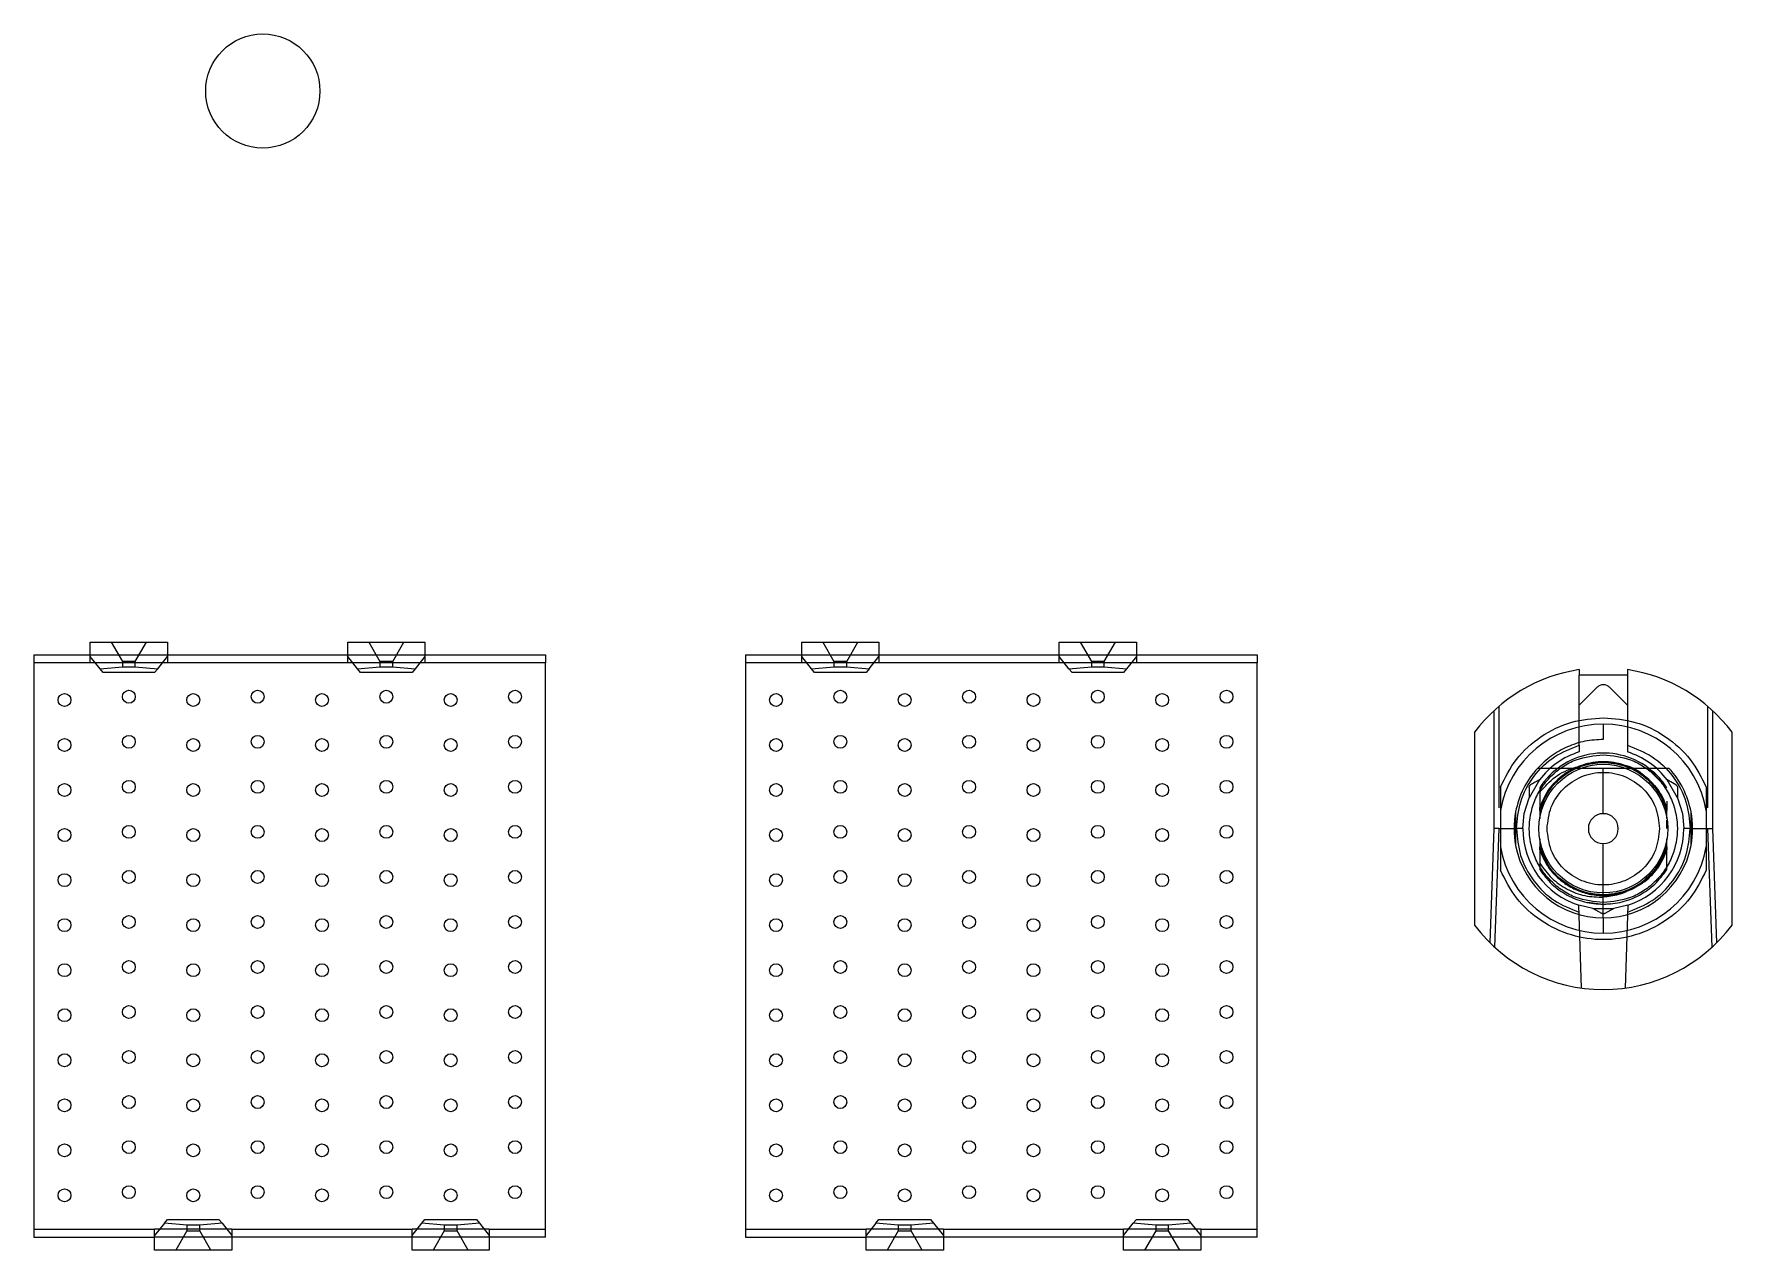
# Model space of a CAD drawing. Header units: millimetres. Extents: x -84 to 500, y -79 to 331.
# Drawn here: x 83.1 to 135.8, y 45.3 to 83.1 of the extents above; entities that cross this region are included whole.
import ezdxf
from ezdxf.lldxf.tags import DXFTag

# ---------------------------------------------------------------- set-up
doc = ezdxf.new("R2010")
doc.units = ezdxf.units.MM
tags = doc.linetypes.add('HIDDEN', pattern=[1.905, 1.27, -0.635]).pattern_tags.tags
tags[6:7] = [DXFTag(74, 4), DXFTag(75, 0), DXFTag(340, '0'), DXFTag(46, 1.0), DXFTag(50, 0.0), DXFTag(44, 0.0), DXFTag(45, 0.0)]
tags[4:5] = [DXFTag(74, 4), DXFTag(75, 0), DXFTag(340, '0'), DXFTag(46, 1.0), DXFTag(50, 0.0), DXFTag(44, 0.0), DXFTag(45, 0.0)]

msp = doc.modelspace()

# ---------------------------------------------------------------- linework, layer by layer
at = {"color": 7, "linetype": 'Continuous', "lineweight": 15}
for p, q in [((84.808, 63.77), (84.808, 64.22)), ((84.808, 64.22), (85.462, 64.22)), ((85.462, 64.22), (85.808, 63.62)), ((85.462, 64.22), (86.554, 64.22)), ((86.208, 63.62), (86.554, 64.22)), ((86.554, 64.22), (87.208, 64.22)), ((87.208, 64.22), (87.208, 63.77)), ((92.808, 63.77), (92.808, 64.22)), ((92.808, 64.22), (93.462, 64.22)), ((93.462, 64.22), (93.808, 63.62)), ((93.462, 64.22), (94.554, 64.22)), ((94.208, 63.62), (94.554, 64.22)), ((94.554, 64.22), (95.208, 64.22)), ((95.208, 64.22), (95.208, 63.77)), ((106.918, 63.77), (106.918, 64.22)), ((106.918, 64.22), (107.572, 64.22)), ((107.572, 64.22), (107.918, 63.62)), ((107.572, 64.22), (108.664, 64.22)), ((108.318, 63.62), (108.664, 64.22)), ((108.664, 64.22), (109.318, 64.22)), ((109.318, 64.22), (109.318, 63.77)), ((114.918, 63.77), (114.918, 64.22)), ((114.918, 64.22), (115.572, 64.22)), ((115.572, 64.22), (115.918, 63.62)), ((115.572, 64.22), (116.664, 64.22)), ((116.318, 63.62), (116.664, 64.22)), ((116.664, 64.22), (117.318, 64.22)), ((117.318, 64.22), (117.318, 63.77)), ((83.058, 63.82), (84.808, 63.82)), ((83.058, 63.82), (83.058, 63.57)), ((83.058, 63.57), (83.058, 45.97)), ((84.808, 63.57), (83.058, 63.57)), ((85.113, 63.389), (84.808, 63.77)), ((84.808, 63.57), (84.808, 63.77)), ((85.113, 63.389), (85.808, 63.45)), ((85.208, 63.27), (85.113, 63.389)), ((86.208, 63.62), (85.808, 63.62)), ((85.808, 63.62), (85.808, 63.45)), ((85.808, 63.45), (86.208, 63.45)), ((86.208, 63.45), (86.208, 63.62)), ((86.208, 63.45), (86.903, 63.389)), ((86.903, 63.389), (86.808, 63.27)), ((86.903, 63.389), (87.208, 63.77)), ((87.208, 63.82), (92.808, 63.82)), ((87.208, 63.77), (87.208, 63.57)), ((92.808, 63.57), (87.208, 63.57)), ((93.113, 63.389), (92.808, 63.77)), ((92.808, 63.57), (92.808, 63.77)), ((93.113, 63.389), (93.808, 63.45)), ((93.208, 63.27), (93.113, 63.389)), ((94.208, 63.62), (93.808, 63.62)), ((93.808, 63.62), (93.808, 63.45)), ((93.808, 63.45), (94.208, 63.45)), ((94.208, 63.45), (94.208, 63.62)), ((94.208, 63.45), (94.903, 63.389)), ((94.903, 63.389), (94.808, 63.27)), ((95.208, 63.77), (94.903, 63.389)), ((95.208, 63.82), (98.958, 63.82)), ((95.208, 63.77), (95.208, 63.57)), ((98.958, 63.57), (95.208, 63.57)), ((98.958, 63.82), (98.958, 63.57)), ((98.958, 45.97), (98.958, 63.57)), ((105.168, 63.82), (106.918, 63.82)), ((105.168, 63.82), (105.168, 63.57)), ((105.168, 63.57), (105.168, 45.97)), ((106.918, 63.57), (105.168, 63.57)), ((107.223, 63.389), (106.918, 63.77)), ((106.918, 63.57), (106.918, 63.77)), ((107.223, 63.389), (107.918, 63.45)), ((107.318, 63.27), (107.223, 63.389)), ((108.318, 63.62), (107.918, 63.62)), ((107.918, 63.62), (107.918, 63.45)), ((107.918, 63.45), (108.318, 63.45)), ((108.318, 63.45), (108.318, 63.62)), ((108.318, 63.45), (109.013, 63.389)), ((109.013, 63.389), (108.918, 63.27)), ((109.013, 63.389), (109.318, 63.77)), ((109.318, 63.82), (114.918, 63.82)), ((109.318, 63.77), (109.318, 63.57)), ((114.918, 63.57), (109.318, 63.57)), ((115.223, 63.389), (114.918, 63.77)), ((114.918, 63.57), (114.918, 63.77)), ((115.223, 63.389), (115.918, 63.45)), ((115.318, 63.27), (115.223, 63.389)), ((116.318, 63.62), (115.918, 63.62)), ((115.918, 63.62), (115.918, 63.45)), ((115.918, 63.45), (116.318, 63.45)), ((116.318, 63.45), (116.318, 63.62)), ((116.318, 63.45), (117.013, 63.389)), ((117.013, 63.389), (116.918, 63.27)), ((117.318, 63.77), (117.013, 63.389)), ((117.318, 63.82), (121.068, 63.82)), ((117.318, 63.77), (117.318, 63.57)), ((121.068, 63.57), (117.318, 63.57)), ((121.068, 63.82), (121.068, 63.57)), ((121.068, 45.97), (121.068, 63.57)), ((131.078, 63.363), (131.078, 63.195)), ((132.578, 63.363), (132.578, 63.195)), ((86.808, 63.27), (85.208, 63.27)), ((94.808, 63.27), (93.208, 63.27)), ((108.918, 63.27), (107.318, 63.27)), ((116.918, 63.27), (115.318, 63.27)), ((132.578, 63.195), (131.078, 63.195)), ((127.828, 61.42), (127.828, 55.42)), ((131.828, 61.67), (131.828, 61.195)), ((135.828, 55.42), (135.828, 61.42)), ((131.828, 58.885), (131.828, 60.295)), ((131.828, 55.645), (131.828, 57.955)), ((131.828, 55.645), (131.828, 55.17)), ((83.058, 45.97), (86.808, 45.97)), ((83.058, 45.97), (83.058, 45.72)), ((87.113, 46.151), (86.808, 45.77)), ((86.808, 45.77), (86.808, 45.97)), ((87.113, 46.151), (87.208, 46.27)), ((87.808, 46.09), (87.113, 46.151)), ((87.208, 46.27), (88.808, 46.27)), ((87.808, 45.92), (87.462, 45.32)), ((88.208, 46.09), (87.808, 46.09)), ((87.808, 46.09), (87.808, 45.92)), ((87.808, 45.92), (88.208, 45.92)), ((88.903, 46.151), (88.208, 46.09)), ((88.208, 45.92), (88.208, 46.09)), ((88.554, 45.32), (88.208, 45.92)), ((88.808, 46.27), (88.903, 46.151)), ((88.903, 46.151), (89.208, 45.77)), ((89.208, 45.97), (94.808, 45.97)), ((89.208, 45.97), (89.208, 45.77)), ((94.808, 45.77), (95.112, 46.151)), ((94.808, 45.77), (94.808, 45.97)), ((95.112, 46.151), (95.208, 46.27)), ((95.808, 46.09), (95.112, 46.151)), ((95.208, 46.27), (96.808, 46.27)), ((95.808, 45.92), (95.462, 45.32)), ((96.208, 46.09), (95.808, 46.09)), ((95.808, 46.09), (95.808, 45.92)), ((95.808, 45.92), (96.208, 45.92)), ((96.904, 46.151), (96.208, 46.09)), ((96.208, 45.92), (96.208, 46.09)), ((96.554, 45.32), (96.208, 45.92)), ((96.808, 46.27), (96.904, 46.151)), ((96.904, 46.151), (97.208, 45.77)), ((97.208, 45.97), (98.958, 45.97)), ((97.208, 45.97), (97.208, 45.77)), ((98.958, 45.72), (98.958, 45.97)), ((105.168, 45.97), (108.918, 45.97)), ((105.168, 45.97), (105.168, 45.72)), ((109.223, 46.151), (108.918, 45.77)), ((108.918, 45.77), (108.918, 45.97)), ((109.223, 46.151), (109.318, 46.27)), ((109.918, 46.09), (109.223, 46.151)), ((109.318, 46.27), (110.918, 46.27)), ((109.918, 45.92), (109.572, 45.32)), ((109.918, 46.09), (109.918, 45.92)), ((110.318, 46.09), (109.918, 46.09)), ((109.918, 45.92), (110.318, 45.92)), ((111.013, 46.151), (110.318, 46.09)), ((110.318, 45.92), (110.318, 46.09)), ((110.664, 45.32), (110.318, 45.92)), ((110.918, 46.27), (111.013, 46.151)), ((111.013, 46.151), (111.318, 45.77)), ((111.318, 45.97), (116.918, 45.97)), ((111.318, 45.97), (111.318, 45.77)), ((116.918, 45.77), (117.222, 46.151)), ((116.918, 45.77), (116.918, 45.97)), ((117.222, 46.151), (117.318, 46.27)), ((117.918, 46.09), (117.222, 46.151)), ((117.318, 46.27), (118.918, 46.27)), ((117.918, 45.92), (117.572, 45.32)), ((117.918, 46.09), (117.918, 45.92)), ((118.318, 46.09), (117.918, 46.09)), ((117.918, 45.92), (118.318, 45.92)), ((119.014, 46.151), (118.318, 46.09)), ((118.318, 45.92), (118.318, 46.09)), ((118.664, 45.32), (118.318, 45.92)), ((118.918, 46.27), (119.014, 46.151)), ((119.014, 46.151), (119.318, 45.77)), ((119.318, 45.97), (121.068, 45.97)), ((119.318, 45.97), (119.318, 45.77)), ((121.068, 45.72), (121.068, 45.97)), ((83.058, 45.72), (86.808, 45.72)), ((86.808, 45.32), (86.808, 45.77)), ((89.208, 45.77), (89.208, 45.32)), ((94.808, 45.72), (89.208, 45.72)), ((94.808, 45.32), (94.808, 45.77)), ((97.208, 45.77), (97.208, 45.32)), ((98.958, 45.72), (97.208, 45.72)), ((105.168, 45.72), (108.918, 45.72)), ((108.918, 45.32), (108.918, 45.77)), ((111.318, 45.77), (111.318, 45.32)), ((116.918, 45.72), (111.318, 45.72)), ((116.918, 45.32), (116.918, 45.77)), ((119.318, 45.77), (119.318, 45.32)), ((121.068, 45.72), (119.318, 45.72)), ((87.462, 45.32), (86.808, 45.32)), ((88.554, 45.32), (87.462, 45.32)), ((89.208, 45.32), (88.554, 45.32)), ((95.462, 45.32), (94.808, 45.32)), ((96.554, 45.32), (95.462, 45.32)), ((97.208, 45.32), (96.554, 45.32)), ((109.572, 45.32), (108.918, 45.32)), ((110.664, 45.32), (109.572, 45.32)), ((111.318, 45.32), (110.664, 45.32)), ((117.572, 45.32), (116.918, 45.32)), ((118.664, 45.32), (117.572, 45.32)), ((119.318, 45.32), (118.664, 45.32))]:
    msp.add_line(p, q, dxfattribs=at)
at = {"color": 7, "linetype": 'HIDDEN', "lineweight": 0}
for p, q in [((84.808, 63.82), (87.208, 63.82)), ((87.208, 63.57), (84.808, 63.57)), ((92.808, 63.82), (95.208, 63.82)), ((95.208, 63.57), (92.808, 63.57)), ((106.918, 63.82), (109.318, 63.82)), ((109.318, 63.57), (106.918, 63.57)), ((114.918, 63.82), (117.318, 63.82)), ((117.318, 63.57), (114.918, 63.57)), ((131.078, 61.014), (131.078, 63.195)), ((131.078, 62.255), (131.651, 62.828)), ((132.005, 62.828), (132.578, 62.255)), ((132.578, 63.195), (132.578, 61.014)), ((128.434, 58.42), (128.434, 62.091)), ((128.578, 62.22), (128.578, 59.07)), ((135.078, 59.07), (135.078, 62.22)), ((135.222, 62.091), (135.222, 58.42)), ((133.226, 60.309), (133.803, 59.694)), ((129.842, 59.939), (129.52, 59.38)), ((129.853, 59.694), (129.853, 58.735)), ((133.509, 59.643), (133.803, 59.071)), ((133.509, 59.643), (133.803, 59.071)), ((134.136, 59.38), (133.814, 59.939)), ((129.853, 59.421), (129.853, 59.071)), ((130.015, 59.386), (129.853, 59.071)), ((129.853, 58.986), (130.001, 59.299)), ((133.643, 59.325), (133.803, 58.986)), ((133.803, 59.071), (133.679, 59.312)), ((133.803, 59.273), (133.803, 59.071)), ((133.803, 58.735), (133.803, 58.986)), ((133.803, 58.42), (133.803, 58.688)), ((128.31, 54.867), (128.434, 58.42)), ((128.578, 58.42), (128.434, 58.42)), ((128.578, 58.42), (128.449, 54.734)), ((128.578, 58.42), (129.128, 58.42)), ((129.328, 58.42), (129.128, 58.42)), ((129.853, 58.105), (129.853, 57.347)), ((133.803, 57.854), (133.803, 58.105)), ((134.528, 58.42), (134.328, 58.42)), ((134.528, 58.42), (135.078, 58.42)), ((135.207, 54.734), (135.078, 58.42)), ((135.078, 58.42), (135.222, 58.42)), ((135.222, 58.42), (135.346, 54.867)), ((130.115, 57.297), (129.853, 57.854)), ((130.115, 57.297), (129.853, 57.854)), ((129.853, 57.769), (129.853, 57.146)), ((129.853, 57.769), (130.06, 57.366)), ((133.803, 57.854), (133.442, 57.149)), ((133.803, 57.769), (133.539, 57.255)), ((133.539, 57.255), (133.803, 57.769)), ((133.803, 57.769), (133.539, 57.255)), ((133.803, 57.854), (133.552, 57.322)), ((133.803, 57.854), (133.552, 57.322)), ((133.573, 57.322), (133.803, 57.769)), ((133.803, 57.146), (133.803, 57.769)), ((134.553, 57.896), (134.553, 57.896)), ((129.853, 57.146), (130.082, 56.873)), ((133.597, 56.901), (133.803, 57.146)), ((131.153, 53.466), (131.063, 56.04)), ((131.505, 55.941), (131.063, 56.04)), ((131.339, 56.131), (131.828, 56.07)), ((131.778, 55.783), (131.505, 55.941)), ((131.505, 55.941), (132.151, 55.941)), ((131.828, 56.07), (132.051, 56.098)), ((132.151, 55.941), (131.878, 55.783)), ((132.593, 56.04), (132.151, 55.941)), ((132.593, 56.04), (132.503, 53.466)), ((89.208, 45.97), (86.808, 45.97)), ((97.208, 45.97), (94.808, 45.97)), ((111.318, 45.97), (108.918, 45.97)), ((119.318, 45.97), (116.918, 45.97)), ((89.208, 45.72), (86.808, 45.72)), ((97.208, 45.72), (94.808, 45.72)), ((111.318, 45.72), (108.918, 45.72)), ((119.318, 45.72), (116.918, 45.72))]:
    msp.add_line(p, q, dxfattribs=at)
at = {"color": 7, "linetype": 'HIDDEN', "lineweight": 0, "flags": 128}
for points in [[(131.052, 60.349), (131.081, 60.353), (131.089, 60.353), (131.091, 60.353), (131.092, 60.352), (131.092, 60.352), (131.092, 60.352), (131.092, 60.352), (131.092, 60.352), (131.092, 60.352), (131.092, 60.352), (131.092, 60.352), (131.092, 60.352), (131.092, 60.353), (131.092, 60.353), (131.092, 60.353), (131.092, 60.353), (131.092, 60.353), (131.092, 60.353), (131.092, 60.353), (131.092, 60.352), (131.092, 60.352), (131.092, 60.352), (131.092, 60.352), (131.092, 60.352), (131.092, 60.352), (131.092, 60.352), (131.092, 60.352), (131.092, 60.352), (131.092, 60.351), (131.092, 60.351), (131.089, 60.348), (130.959, 60.284), (130.796, 60.197)], [(129.853, 59.694), (129.853, 59.694)], [(129.853, 59.694), (129.853, 59.694)], [(129.853, 59.694), (129.853, 59.694)], [(129.853, 59.694), (129.853, 59.694)], [(129.853, 59.694), (129.853, 59.694)], [(129.853, 59.694), (129.853, 59.694)], [(129.853, 59.694), (129.853, 59.694)], [(129.853, 59.694), (129.853, 59.694)], [(133.803, 59.694), (133.803, 59.694)], [(129.328, 58.42), (129.372, 58.886), (129.52, 59.38)], [(134.136, 59.38), (134.284, 58.886), (134.328, 58.42)], [(129.853, 58.735), (129.853, 58.735)], [(133.803, 58.986), (133.803, 58.986)], [(133.803, 58.986), (133.803, 58.986)], [(133.803, 58.986), (133.803, 58.986)], [(133.803, 58.986), (133.803, 58.986)], [(133.803, 58.986), (133.803, 58.986)], [(129.853, 58.105), (129.853, 58.105)], [(133.803, 57.854), (133.803, 57.854)], [(133.803, 57.854), (133.803, 57.854)], [(133.803, 57.854), (133.803, 57.854)], [(133.803, 57.854), (133.803, 57.854)], [(133.803, 57.854), (133.803, 57.854)], [(133.803, 57.854), (133.803, 57.854)], [(133.803, 57.854), (133.803, 57.854)], [(133.803, 57.854), (133.803, 57.854)], [(129.853, 57.146), (129.853, 57.146)], [(129.853, 57.146), (129.853, 57.146)], [(129.853, 57.146), (129.853, 57.146)], [(129.853, 57.146), (129.853, 57.146)], [(129.853, 57.146), (129.853, 57.146)], [(129.853, 57.146), (129.853, 57.146)], [(129.853, 57.146), (129.853, 57.146)], [(130.049, 57.393), (130.049, 57.393)], [(133.803, 57.146), (133.803, 57.146)], [(130.801, 56.641), (130.801, 56.641)]]:
    msp.add_lwpolyline(points, dxfattribs=at)
at = {"color": 7, "linetype": 'Continuous', "lineweight": 15}
msp.add_circle((90.17, 81.35), 1.775, dxfattribs=at)
at = {"color": 7, "linetype": 'HIDDEN', "lineweight": 0}
for centre, radius in [((84.008, 62.42), 0.2), ((86.008, 62.52), 0.2), ((88.008, 62.42), 0.2), ((90.008, 62.52), 0.2), ((92.008, 62.42), 0.2), ((94.008, 62.52), 0.2), ((96.008, 62.42), 0.2), ((98.008, 62.52), 0.2), ((106.118, 62.42), 0.2), ((108.118, 62.52), 0.2), ((110.118, 62.42), 0.2), ((112.118, 62.52), 0.2), ((114.118, 62.42), 0.2), ((116.118, 62.52), 0.2), ((118.118, 62.42), 0.2), ((120.118, 62.52), 0.2), ((84.008, 61.02), 0.2), ((86.008, 61.12), 0.2), ((88.008, 61.02), 0.2), ((90.008, 61.12), 0.2), ((92.008, 61.02), 0.2), ((94.008, 61.12), 0.2), ((96.008, 61.02), 0.2), ((98.008, 61.12), 0.2), ((106.118, 61.02), 0.2), ((108.118, 61.12), 0.2), ((110.118, 61.02), 0.2), ((112.118, 61.12), 0.2), ((114.118, 61.02), 0.2), ((116.118, 61.12), 0.2), ((118.118, 61.02), 0.2), ((120.118, 61.12), 0.2), ((131.828, 58.42), 2), ((84.008, 59.62), 0.2), ((86.008, 59.72), 0.2), ((88.008, 59.62), 0.2), ((90.008, 59.72), 0.2), ((92.008, 59.62), 0.2), ((94.008, 59.72), 0.2), ((96.008, 59.62), 0.2), ((98.008, 59.72), 0.2), ((106.118, 59.62), 0.2), ((108.118, 59.72), 0.2), ((110.118, 59.62), 0.2), ((112.118, 59.72), 0.2), ((114.118, 59.62), 0.2), ((116.118, 59.72), 0.2), ((118.118, 59.62), 0.2), ((120.118, 59.72), 0.2), ((84.008, 58.22), 0.2), ((86.008, 58.32), 0.2), ((88.008, 58.22), 0.2), ((90.008, 58.32), 0.2), ((92.008, 58.22), 0.2), ((94.008, 58.32), 0.2), ((96.008, 58.22), 0.2), ((98.008, 58.32), 0.2), ((106.118, 58.22), 0.2), ((108.118, 58.32), 0.2), ((110.118, 58.22), 0.2), ((112.118, 58.32), 0.2), ((114.118, 58.22), 0.2), ((116.118, 58.32), 0.2), ((118.118, 58.22), 0.2), ((120.118, 58.32), 0.2), ((84.008, 56.82), 0.2), ((86.008, 56.92), 0.2), ((88.008, 56.82), 0.2), ((90.008, 56.92), 0.2), ((92.008, 56.82), 0.2), ((94.008, 56.92), 0.2), ((96.008, 56.82), 0.2), ((98.008, 56.92), 0.2), ((106.118, 56.82), 0.2), ((108.118, 56.92), 0.2), ((110.118, 56.82), 0.2), ((112.118, 56.92), 0.2), ((114.118, 56.82), 0.2), ((116.118, 56.92), 0.2), ((118.118, 56.82), 0.2), ((120.118, 56.92), 0.2), ((84.008, 55.42), 0.2), ((86.008, 55.52), 0.2), ((88.008, 55.42), 0.2), ((90.008, 55.52), 0.2), ((92.008, 55.42), 0.2), ((94.008, 55.52), 0.2), ((96.008, 55.42), 0.2), ((98.008, 55.52), 0.2), ((106.118, 55.42), 0.2), ((108.118, 55.52), 0.2), ((110.118, 55.42), 0.2), ((112.118, 55.52), 0.2), ((114.118, 55.42), 0.2), ((116.118, 55.52), 0.2), ((118.118, 55.42), 0.2), ((120.118, 55.52), 0.2), ((84.008, 54.02), 0.2), ((86.008, 54.12), 0.2), ((88.008, 54.02), 0.2), ((90.008, 54.12), 0.2), ((92.008, 54.02), 0.2), ((94.008, 54.12), 0.2), ((96.008, 54.02), 0.2), ((98.008, 54.12), 0.2), ((106.118, 54.02), 0.2), ((108.118, 54.12), 0.2), ((110.118, 54.02), 0.2), ((112.118, 54.12), 0.2), ((114.118, 54.02), 0.2), ((116.118, 54.12), 0.2), ((118.118, 54.02), 0.2), ((120.118, 54.12), 0.2), ((84.008, 52.62), 0.2), ((86.008, 52.72), 0.2), ((88.008, 52.62), 0.2), ((90.008, 52.72), 0.2), ((92.008, 52.62), 0.2), ((94.008, 52.72), 0.2), ((96.008, 52.62), 0.2), ((98.008, 52.72), 0.2), ((106.118, 52.62), 0.2), ((108.118, 52.72), 0.2), ((110.118, 52.62), 0.2), ((112.118, 52.72), 0.2), ((114.118, 52.62), 0.2), ((116.118, 52.72), 0.2), ((118.118, 52.62), 0.2), ((120.118, 52.72), 0.2), ((84.008, 51.22), 0.2), ((86.008, 51.32), 0.2), ((88.008, 51.22), 0.2), ((90.008, 51.32), 0.2), ((92.008, 51.22), 0.2), ((94.008, 51.32), 0.2), ((96.008, 51.22), 0.2), ((98.008, 51.32), 0.2), ((106.118, 51.22), 0.2), ((108.118, 51.32), 0.2), ((110.118, 51.22), 0.2), ((112.118, 51.32), 0.2), ((114.118, 51.22), 0.2), ((116.118, 51.32), 0.2), ((118.118, 51.22), 0.2), ((120.118, 51.32), 0.2), ((84.008, 49.82), 0.2), ((86.008, 49.92), 0.2), ((88.008, 49.82), 0.2), ((90.008, 49.92), 0.2), ((92.008, 49.82), 0.2), ((94.008, 49.92), 0.2), ((96.008, 49.82), 0.2), ((98.008, 49.92), 0.2), ((106.118, 49.82), 0.2), ((108.118, 49.92), 0.2), ((110.118, 49.82), 0.2), ((112.118, 49.92), 0.2), ((114.118, 49.82), 0.2), ((116.118, 49.92), 0.2), ((118.118, 49.82), 0.2), ((120.118, 49.92), 0.2), ((84.008, 48.42), 0.2), ((86.008, 48.52), 0.2), ((88.008, 48.42), 0.2), ((90.008, 48.52), 0.2), ((92.008, 48.42), 0.2), ((94.008, 48.52), 0.2), ((96.008, 48.42), 0.2), ((98.008, 48.52), 0.2), ((106.118, 48.42), 0.2), ((108.118, 48.52), 0.2), ((110.118, 48.42), 0.2), ((112.118, 48.52), 0.2), ((114.118, 48.42), 0.2), ((116.118, 48.52), 0.2), ((118.118, 48.42), 0.2), ((120.118, 48.52), 0.2), ((84.008, 47.02), 0.2), ((86.008, 47.12), 0.2), ((88.008, 47.02), 0.2), ((90.008, 47.12), 0.2), ((92.008, 47.02), 0.2), ((94.008, 47.12), 0.2), ((96.008, 47.02), 0.2), ((98.008, 47.12), 0.2), ((106.118, 47.02), 0.2), ((108.118, 47.12), 0.2), ((110.118, 47.02), 0.2), ((112.118, 47.12), 0.2), ((114.118, 47.02), 0.2), ((116.118, 47.12), 0.2), ((118.118, 47.02), 0.2), ((120.118, 47.12), 0.2)]:
    msp.add_circle(centre, radius, dxfattribs=at)
at = {"color": 7, "linetype": 'Continuous', "lineweight": 15}
for radius, start, end in [(5, 98.6269, 143.1301), (5, 36.8699, 81.3731), (3.25, 90, 169.9367), (3.25, 10.0633, 90), (2.775, 137.4934, 169.1071), (2.775, 10.8932, 42.5066), (2.775, 169.1067, 190.8938), (0.465, 90, 270), (0.465, 270, 90), (2.775, 349.1068, 10.8929), (3.25, 190.0633, 270), (2.775, 190.8929, 270), (2.775, 270, 349.1071), (3.25, 270, 349.9367), (5, 216.8699, 323.1301)]:
    msp.add_arc((131.828, 58.42), radius, start, end, dxfattribs=at)
at = {"color": 7, "linetype": 'HIDDEN', "lineweight": 0}
for radius, start, end in [(2.5, 107.4576, 142.5798), (2.35, 53.5058, 147.1851), (2.5, 37.4202, 72.5424), (2.5, 180, 252.1843), (2.5, 287.8157, 0)]:
    msp.add_arc((131.828, 58.42), radius, start, end, dxfattribs=at)
for points in [[(131.651, 62.828), (131.677, 62.849), (131.729, 62.89), (131.828, 62.907), (131.927, 62.89), (131.979, 62.849), (132.005, 62.828)], [(130.078, 58.42), (130.104, 58.649), (130.157, 59.107), (130.562, 59.69), (131.14, 60.079), (131.828, 60.216), (132.516, 60.079), (133.094, 59.69), (133.499, 59.107), (133.552, 58.649), (133.578, 58.42)], [(133.803, 58.986), (133.755, 59.125), (133.658, 59.404), (133.479, 59.638), (133.39, 59.755)], [(133.578, 58.42), (133.552, 58.191), (133.499, 57.733), (133.094, 57.15), (132.516, 56.761), (131.828, 56.624), (131.14, 56.761), (130.562, 57.15), (130.157, 57.733), (130.104, 58.191), (130.078, 58.42)], [(129.853, 57.146), (129.971, 56.99), (130.206, 56.676), (130.693, 56.338), (131.241, 56.112), (131.632, 56.084), (131.828, 56.07)], [(131.828, 56.07), (132.024, 56.084), (132.415, 56.112), (132.963, 56.338), (133.45, 56.676), (133.685, 56.99), (133.803, 57.146)], [(131.878, 55.783), (131.87, 55.78), (131.854, 55.772), (131.828, 55.769), (131.802, 55.772), (131.786, 55.78), (131.778, 55.783)]]:
    msp.add_open_spline(points, degree=3, dxfattribs=at)
at = {"color": 7, "linetype": 'Continuous', "lineweight": 15}
for points, knots in [([(128.628, 59.709), (128.779, 60.009), (129.088, 60.622), (129.873, 61.32), (130.815, 61.786), (131.499, 61.842), (131.834, 61.87)], [0, 0, 0, 0, 0.24439, 0.5, 0.75561, 1, 1, 1, 1]), ([(131.834, 61.87), (132.168, 61.841), (132.85, 61.783), (133.787, 61.317), (134.569, 60.62), (134.877, 60.008), (135.028, 59.709)], [0, 0, 0, 0, 0.244424, 0.5, 0.755576, 1, 1, 1, 1]), ([(131.828, 61.195), (131.636, 61.184), (131.253, 61.161), (130.704, 60.976), (130.196, 60.696), (129.92, 60.429), (129.782, 60.295)], [0, 0, 0, 0, 0.25, 0.5, 0.75, 1, 1, 1, 1]), ([(131.828, 60.295), (131.633, 60.295), (131.129, 60.295), (130.447, 60.295), (129.998, 60.295), (129.782, 60.295)], [0, 0, 0, 0, 0.246526, 0.63814, 1, 1, 1, 1]), ([(133.874, 60.295), (133.436, 60.295), (132.833, 60.295), (132.044, 60.295), (131.828, 60.295)], [0, 0, 0, 0, 0.725757, 1, 1, 1, 1]), ([(128.628, 59.709), (128.628, 59.575), (128.628, 59.401), (128.628, 59.207), (128.628, 59.126), (128.628, 59.072), (128.628, 59.033), (128.628, 59.006), (128.628, 58.992), (128.628, 58.988), (128.628, 58.988), (128.628, 58.988)], [0, 0, 0, 0, 0.52193, 0.674707, 0.779637, 0.851731, 0.901665, 0.954566, 0.975881, 0.993094, 1, 1, 1, 1]), ([(135.028, 59.709), (135.028, 59.575), (135.028, 59.401), (135.028, 59.207), (135.028, 59.126), (135.028, 59.072), (135.028, 59.033), (135.028, 59.006), (135.028, 58.992), (135.028, 58.988), (135.028, 58.988), (135.028, 58.988)], [0, 0, 0, 0, 0.52193, 0.674707, 0.779637, 0.851731, 0.901665, 0.954566, 0.975881, 0.993094, 1, 1, 1, 1]), ([(128.628, 58.988), (128.628, 58.812), (128.628, 58.46), (128.628, 58.066), (128.628, 57.874), (128.628, 57.852)], [0, 0, 0, 0, 0.4691002, 0.9396132, 1, 1, 1, 1]), ([(129.103, 58.944), (129.103, 58.654), (129.103, 58.301), (129.103, 57.957), (129.103, 57.896)], [0, 0, 0, 0, 0.821497, 1, 1, 1, 1]), ([(134.553, 57.896), (134.553, 58.186), (134.553, 58.539), (134.553, 58.883), (134.553, 58.944)], [0, 0, 0, 0, 0.821486, 1, 1, 1, 1]), ([(135.028, 58.988), (135.028, 58.812), (135.028, 58.46), (135.028, 58.066), (135.028, 57.874), (135.028, 57.852)], [0, 0, 0, 0, 0.4691, 0.939613, 1, 1, 1, 1]), ([(128.628, 57.852), (128.628, 57.852), (128.628, 57.85), (128.628, 57.839), (128.628, 57.795), (128.628, 57.599), (128.628, 57.365), (128.628, 57.169), (128.628, 57.131)], [0, 0, 0, 0, 0.0169294, 0.0393005, 0.081695, 0.2361978, 0.8521567, 1, 1, 1, 1]), ([(135.028, 57.852), (135.028, 57.852), (135.028, 57.85), (135.028, 57.839), (135.028, 57.795), (135.028, 57.599), (135.028, 57.365), (135.028, 57.169), (135.028, 57.131)], [0, 0, 0, 0, 0.016929, 0.039301, 0.081695, 0.236198, 0.852157, 1, 1, 1, 1]), ([(135.028, 57.131), (134.877, 56.832), (134.568, 56.22), (133.785, 55.518), (132.845, 55.069), (131.828, 54.921), (130.811, 55.069), (129.871, 55.518), (129.088, 56.22), (128.779, 56.832), (128.628, 57.131)], [0, 0, 0, 0, 0.122204, 0.25, 0.377796, 0.5, 0.622204, 0.75, 0.877796, 1, 1, 1, 1])]:
    msp.add_open_spline(points, degree=3, knots=knots, dxfattribs=at)
at = {"color": 7, "linetype": 'HIDDEN', "lineweight": 0}
for points, knots in [([(129.128, 58.42), (129.154, 58.703), (129.207, 59.283), (129.635, 60.069), (130.271, 60.698), (130.814, 60.91), (131.078, 61.014)], [0, 0, 0, 0, 0.243392, 0.5, 0.756608, 1, 1, 1, 1]), ([(131.828, 56.12), (131.539, 56.151), (131.092, 56.199), (130.556, 56.485), (130.191, 56.782), (129.892, 57.148), (129.614, 57.684), (129.472, 58.42), (129.614, 59.156), (129.891, 59.692), (130.19, 60.058), (130.556, 60.355), (131.092, 60.641), (131.539, 60.689), (131.828, 60.72)], [0, 0, 0, 0, 0.119721, 0.184824, 0.25, 0.315102, 0.380279, 0.5, 0.619721, 0.684824, 0.75, 0.815102, 0.880279, 1, 1, 1, 1]), ([(131.078, 61.014), (131.078, 60.986), (131.078, 60.931), (131.078, 60.863), (131.078, 60.813), (131.078, 60.808), (131.078, 60.805)], [0, 0, 0, 0, 0.25862, 0.513617, 0.75609, 1, 1, 1, 1]), ([(131.828, 60.72), (132.117, 60.689), (132.564, 60.641), (133.1, 60.355), (133.465, 60.058), (133.764, 59.692), (134.042, 59.156), (134.184, 58.42), (134.042, 57.684), (133.765, 57.148), (133.466, 56.782), (133.1, 56.485), (132.564, 56.199), (132.117, 56.151), (131.828, 56.12)], [0, 0, 0, 0, 0.119721, 0.184824, 0.25, 0.315102, 0.380279, 0.5, 0.619721, 0.684824, 0.75, 0.815102, 0.880279, 1, 1, 1, 1]), ([(132.578, 61.014), (132.842, 60.91), (133.385, 60.698), (134.021, 60.069), (134.449, 59.283), (134.502, 58.703), (134.528, 58.42)], [0, 0, 0, 0, 0.243392, 0.5, 0.756608, 1, 1, 1, 1]), ([(132.578, 61.014), (132.578, 60.986), (132.578, 60.931), (132.578, 60.863), (132.578, 60.814), (132.578, 60.808), (132.578, 60.805)], [0, 0, 0, 0, 0.258105, 0.512595, 0.755594, 1, 1, 1, 1]), ([(133.066, 60.086), (133.06, 60.092), (132.901, 60.252), (132.469, 60.42), (131.831, 60.537), (131.176, 60.43), (130.592, 60.132), (130.113, 59.671), (129.94, 59.271), (129.853, 59.071)], [0, 0, 0, 0, 0.006975, 0.172479, 0.337984, 0.503488, 0.668992, 0.834496, 1, 1, 1, 1]), ([(133.358, 59.795), (133.259, 59.905), (133.015, 60.175), (132.476, 60.428), (131.829, 60.535), (131.176, 60.431), (130.592, 60.132), (130.113, 59.671), (129.94, 59.271), (129.853, 59.071)], [0, 0, 0, 0, 0.101378, 0.251148, 0.400918, 0.550689, 0.700459, 0.85023, 1, 1, 1, 1]), ([(129.853, 59.071), (129.94, 59.271), (130.113, 59.671), (130.592, 60.132), (131.176, 60.431), (131.829, 60.535), (132.475, 60.427), (132.988, 60.193), (133.212, 59.948), (133.289, 59.864)], [0, 0, 0, 0, 0.153218, 0.306436, 0.459655, 0.612873, 0.766091, 0.919309, 1, 1, 1, 1]), ([(129.853, 59.071), (129.94, 59.271), (130.113, 59.671), (130.592, 60.132), (131.176, 60.431), (131.829, 60.535), (132.476, 60.428), (133.019, 60.173), (133.266, 59.898), (133.368, 59.785)], [0, 0, 0, 0, 0.149287, 0.298575, 0.447862, 0.59715, 0.746437, 0.895724, 1, 1, 1, 1]), ([(129.853, 59.071), (129.94, 59.271), (130.113, 59.671), (130.592, 60.132), (131.176, 60.431), (131.829, 60.535), (132.476, 60.428), (133.016, 60.175), (133.261, 59.903), (133.36, 59.793)], [0, 0, 0, 0, 0.149669, 0.299339, 0.449008, 0.598677, 0.748346, 0.898016, 1, 1, 1, 1]), ([(133.803, 59.071), (133.716, 59.271), (133.543, 59.671), (133.064, 60.132), (132.48, 60.431), (131.828, 60.534), (131.176, 60.431), (130.591, 60.132), (130.113, 59.671), (129.94, 59.271), (129.853, 59.071)], [0, 0, 0, 0, 0.125, 0.25, 0.375, 0.5, 0.625, 0.75, 0.875, 1, 1, 1, 1]), ([(129.853, 58.986), (129.934, 59.193), (130.096, 59.607), (130.572, 60.089), (131.164, 60.403), (131.828, 60.51), (132.492, 60.403), (133.084, 60.089), (133.56, 59.607), (133.722, 59.193), (133.803, 58.986)], [0, 0, 0, 0, 0.125, 0.25, 0.375, 0.5, 0.625, 0.75, 0.875, 1, 1, 1, 1]), ([(129.853, 58.986), (129.934, 59.193), (130.096, 59.607), (130.572, 60.089), (131.164, 60.403), (131.828, 60.51), (132.492, 60.403), (133.084, 60.089), (133.56, 59.607), (133.722, 59.193), (133.803, 58.986)], [0, 0, 0, 0, 0.125, 0.25, 0.375, 0.5, 0.625, 0.75, 0.875, 1, 1, 1, 1]), ([(129.853, 58.986), (129.934, 59.193), (130.096, 59.607), (130.572, 60.089), (131.164, 60.403), (131.828, 60.51), (132.492, 60.403), (133.084, 60.089), (133.56, 59.607), (133.722, 59.193), (133.803, 58.986)], [0, 0, 0, 0, 0.125, 0.25, 0.375, 0.5, 0.625, 0.75, 0.875, 1, 1, 1, 1]), ([(129.853, 59.559), (130.006, 59.726), (130.311, 60.06), (130.764, 60.274), (131.016, 60.34), (131.052, 60.349)], [0, 0, 0, 0, 0.461832, 0.924144, 1, 1, 1, 1]), ([(133.803, 59.694), (133.689, 59.855), (133.524, 60.089), (133.288, 60.246), (133.215, 60.295)], [0, 0, 0, 0, 0.690816, 1, 1, 1, 1]), ([(129.52, 59.695), (129.52, 59.704), (129.522, 59.721), (129.532, 59.746), (129.548, 59.767), (129.562, 59.777), (129.57, 59.782)], [0, 0, 0, 0, 0.250801, 0.5, 0.7492, 1, 1, 1, 1]), ([(129.52, 59.695), (129.52, 59.613), (129.52, 59.505), (129.52, 59.408), (129.52, 59.383), (129.52, 59.381), (129.52, 59.38)], [0, 0, 0, 0, 0.6386768, 0.8437391, 0.9249986, 1, 1, 1, 1]), ([(129.842, 59.939), (129.841, 59.939), (129.839, 59.937), (129.818, 59.925), (129.766, 59.895), (129.679, 59.845), (129.608, 59.804), (129.57, 59.782)], [0, 0, 0, 0, 0.074114, 0.154923, 0.35991, 0.65372, 1, 1, 1, 1]), ([(133.39, 59.755), (133.303, 59.847), (133.202, 59.955), (133.088, 60.059), (133.069, 60.081), (133.065, 60.088), (133.064, 60.09), (133.064, 60.091), (133.065, 60.092), (133.065, 60.092)], [0, 0, 0, 0, 0.8053593, 0.9459667, 0.9826923, 0.9932326, 0.9969187, 0.9985022, 1, 1, 1, 1]), ([(133.065, 60.092), (133.227, 59.95), (133.553, 59.667), (133.72, 59.27), (133.803, 59.071)], [0, 0, 0, 0, 0.5, 1, 1, 1, 1]), ([(133.289, 59.864), (133.366, 59.795), (133.604, 59.58), (133.723, 59.277), (133.803, 59.071)], [0, 0, 0, 0, 0.321279, 1, 1, 1, 1]), ([(134.086, 59.782), (134.015, 59.823), (133.921, 59.877), (133.838, 59.925), (133.817, 59.937), (133.815, 59.939), (133.814, 59.939)], [0, 0, 0, 0, 0.638721, 0.843752, 0.925004, 1, 1, 1, 1]), ([(134.086, 59.782), (134.094, 59.777), (134.108, 59.767), (134.124, 59.746), (134.134, 59.721), (134.136, 59.704), (134.136, 59.695)], [0, 0, 0, 0, 0.250801, 0.5, 0.7492, 1, 1, 1, 1]), ([(134.136, 59.695), (134.136, 59.613), (134.136, 59.505), (134.136, 59.408), (134.136, 59.383), (134.136, 59.381), (134.136, 59.38)], [0, 0, 0, 0, 0.638718, 0.843747, 0.925001, 1, 1, 1, 1]), ([(129.853, 58.986), (129.853, 58.986), (129.853, 58.987), (129.853, 58.994), (129.853, 59.021), (129.853, 59.049), (129.853, 59.071)], [0, 0, 0, 0, 0.068911, 0.145477, 0.344961, 1, 1, 1, 1]), ([(129.853, 58.986), (129.853, 58.986), (129.853, 58.987), (129.853, 58.994), (129.853, 59.021), (129.853, 59.049), (129.853, 59.071)], [0, 0, 0, 0, 0.06884, 0.145314, 0.344679, 1, 1, 1, 1]), ([(133.803, 59.071), (133.803, 59.049), (133.803, 59.021), (133.803, 58.994), (133.803, 58.987), (133.803, 58.986), (133.803, 58.986)], [0, 0, 0, 0, 0.659471, 0.855328, 0.930516, 1, 1, 1, 1]), ([(129.128, 58.42), (129.154, 58.138), (129.206, 57.559), (129.632, 56.774), (130.266, 56.145), (130.807, 55.932), (131.07, 55.828)], [0, 0, 0, 0, 0.2434225, 0.5, 0.7565775, 1, 1, 1, 1]), ([(132.586, 55.828), (132.849, 55.932), (133.39, 56.145), (134.024, 56.774), (134.45, 57.559), (134.502, 58.138), (134.528, 58.42)], [0, 0, 0, 0, 0.2434225, 0.5, 0.7565775, 1, 1, 1, 1]), ([(129.853, 57.769), (129.853, 57.791), (129.853, 57.819), (129.853, 57.846), (129.853, 57.853), (129.853, 57.854), (129.853, 57.854)], [0, 0, 0, 0, 0.659295, 0.855253, 0.930497, 1, 1, 1, 1]), ([(129.853, 57.769), (129.853, 57.791), (129.853, 57.819), (129.853, 57.846), (129.853, 57.853), (129.853, 57.854), (129.853, 57.854)], [0, 0, 0, 0, 0.659587, 0.855421, 0.930569, 1, 1, 1, 1]), ([(133.442, 57.149), (133.314, 57.01), (133.058, 56.734), (132.549, 56.47), (131.995, 56.346), (131.427, 56.379), (130.888, 56.564), (130.423, 56.888), (130.052, 57.324), (129.919, 57.678), (129.853, 57.854)], [0, 0, 0, 0, 0.125, 0.25, 0.375001, 0.500001, 0.625001, 0.750001, 0.875, 1, 1, 1, 1]), ([(129.853, 57.769), (129.908, 57.632), (130.017, 57.357), (130.287, 57.001), (130.621, 56.707), (131.01, 56.491), (131.436, 56.362), (131.879, 56.326), (132.322, 56.38), (132.596, 56.492), (132.733, 56.548)], [0, 0, 0, 0, 0.1250001, 0.2500003, 0.3750004, 0.5000004, 0.6250004, 0.7500003, 0.8750002, 1, 1, 1, 1]), ([(133.803, 57.769), (133.716, 57.569), (133.543, 57.169), (133.064, 56.708), (132.48, 56.409), (131.828, 56.306), (131.176, 56.409), (130.591, 56.708), (130.113, 57.169), (129.94, 57.569), (129.853, 57.769)], [0, 0, 0, 0, 0.125, 0.25, 0.375, 0.5, 0.625, 0.75, 0.875, 1, 1, 1, 1]), ([(132.657, 56.537), (132.79, 56.597), (133.123, 56.744), (133.541, 57.173), (133.716, 57.571), (133.803, 57.769)], [0, 0, 0, 0, 0.252266, 0.626133, 1, 1, 1, 1]), ([(133.803, 57.854), (133.725, 57.644), (133.582, 57.258), (133.278, 56.983), (133.139, 56.857)], [0, 0, 0, 0, 0.544504, 1, 1, 1, 1]), ([(133.803, 57.769), (133.72, 57.565), (133.581, 57.221), (133.303, 56.977), (133.19, 56.877)], [0, 0, 0, 0, 0.59211, 1, 1, 1, 1]), ([(133.803, 57.854), (133.803, 57.854), (133.803, 57.853), (133.803, 57.846), (133.803, 57.819), (133.803, 57.791), (133.803, 57.769)], [0, 0, 0, 0, 0.068868, 0.145416, 0.344909, 1, 1, 1, 1]), ([(133.803, 57.854), (133.803, 57.854), (133.803, 57.853), (133.803, 57.846), (133.803, 57.819), (133.803, 57.791), (133.803, 57.769)], [0, 0, 0, 0, 0.068948, 0.145582, 0.345171, 1, 1, 1, 1]), ([(129.853, 57.347), (129.97, 57.184), (130.203, 56.861), (130.696, 56.52), (131.247, 56.306), (131.635, 56.296), (131.828, 56.291)], [0, 0, 0, 0, 0.255054, 0.506739, 0.755054, 1, 1, 1, 1]), ([(132.733, 56.548), (132.867, 56.63), (133.134, 56.794), (133.339, 57.031), (133.442, 57.149)], [0, 0, 0, 0, 0.502467, 1, 1, 1, 1]), ([(132.733, 56.548), (132.59, 56.48), (132.303, 56.343), (131.987, 56.308), (131.828, 56.291)], [0, 0, 0, 0, 0.497063, 1, 1, 1, 1])]:
    msp.add_open_spline(points, degree=3, knots=knots, dxfattribs=at)

doc.saveas('drawing.dxf')
